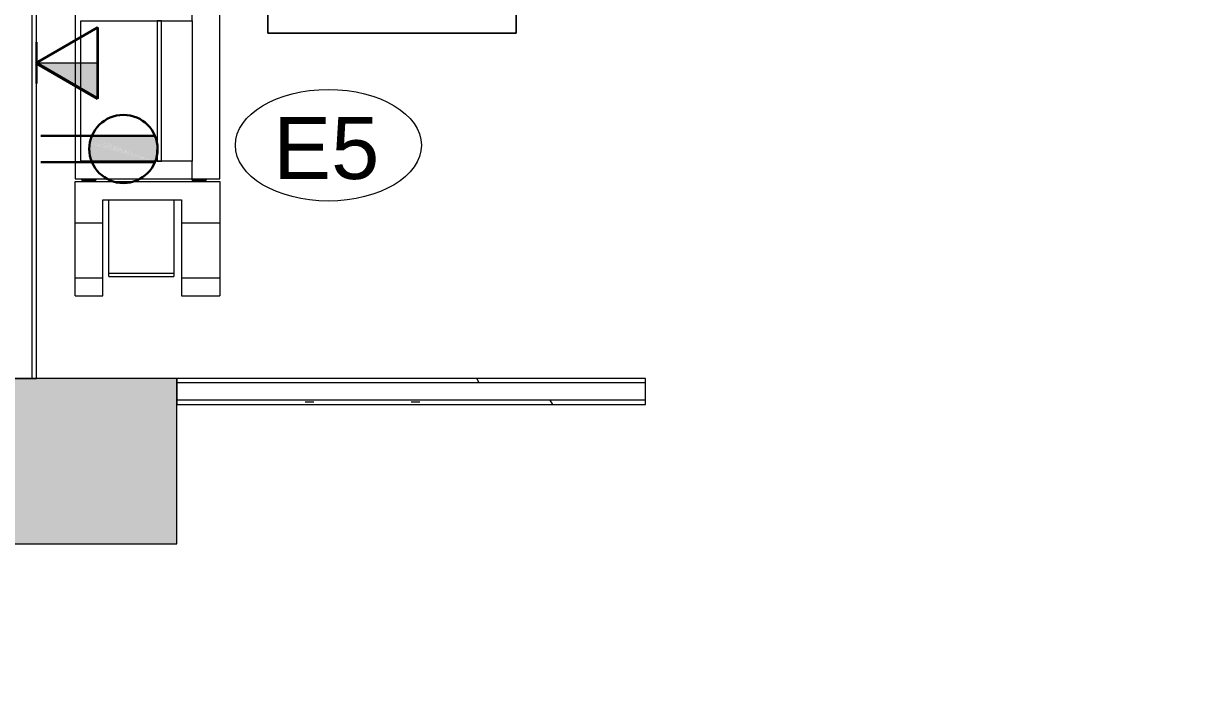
# Model space of a CAD drawing. Header units: inches. Extents: x -2349 to 1043, y -456 to 2193.
# Drawn here: x 473.7 to 644.2, y 1071 to 1168.6 of the extents above; entities that cross this region are included whole.
import ezdxf

# ---------------------------------------------------------------- set-up
doc = ezdxf.new("R2010")
doc.units = ezdxf.units.IN
doc.header["$MEASUREMENT"] = 0
for name, color, linetype, lineweight in [('5033_00_7th-9th Floors_Updated_dwg', 8, 'Continuous', 9), ('A-ANNO-NOTE', 131, 'Continuous', 30), ('A-AREA-IDEN', 2, 'Continuous', 9), ('A-COLS', 52, 'Continuous', 13), ('A-WALL', 113, 'Continuous', 13), ('A-WALL-PATT', 111, 'Continuous', 13), ('COLUMN', 7, 'Continuous', 9), ('I-WALL', 2, 'Continuous', 13), ('Q-SPCQ', 91, 'Continuous', 9), ('Q-SPCQ-IDEN', 132, 'Continuous', 9)]:
    doc.layers.add(name, color=color, linetype=linetype, lineweight=lineweight)
doc.styles.add('Arial', font='arial.ttf', dxfattribs={"height": 9})
pattern_1 = [(0, (0, 0), (30.72, 7.68), [1.267, -21.773, 1.267, -21.773, -122.88]), (0, (0, 0), (30.72, 7.68), [-46.08, 1.267, -44.813, 1.267, -21.773, -53.76]), (0, (0, 0), (30.72, 7.68), [-115.2, 1.267, -14.093, 1.267, -37.133]), (120, (11.52, 3.84), (-22.011075, 22.7643), [1.267, -21.773, 1.267, -21.773, -122.88]), (120, (11.52, 3.84), (-22.011075, 22.7643), [-46.08, 1.267, -44.813, 1.267, -21.773, -53.76]), (120, (11.52, 3.84), (-22.011075, 22.7643), [-115.2, 1.267, -14.093, 1.267, -37.133]), (240, (15.36, 19.2), (-8.708925, -30.4443), [1.267, -21.773, 1.267, -21.773, -122.88]), (240, (15.36, 19.2), (-8.708925, -30.4443), [-46.08, 1.267, -44.813, 1.267, -21.773, -53.76]), (240, (15.36, 19.2), (-8.708925, -30.4443), [-115.2, 1.267, -14.093, 1.267, -37.133])]

# ---------------------------------------------------------------- blocks, each defined once
blk = doc.blocks.new('5033_00_7th-9th Floors_Updated_dwg-8585573-7TH FLOOR POWER _ SIGNAL')
at = {"layer": 'COLUMN'}
blk.add_line((495.95, 937), (475.58, 937), dxfattribs=at)
blk.add_line((495.95, 937), (475.58, 937), dxfattribs=at)
blk = doc.blocks.new('Columns 1 - Columns 1-7118049-7TH FLOOR POWER _ SIGNAL')
at = {"layer": 'A-COLS', "lineweight": 9}
h = blk.add_hatch(color=7, dxfattribs=at)
h.paths.add_polyline_path([(862, -405.11), (861.98, -372.97), (801.98, -351.58), (801.98, -383.71), (861.95, -405.09)], flags=0)
h.paths.add_polyline_path([(994.48, -377), (1004.95, -376.98), (1004.95, -365), (986.95, -365), (986.95, -377), (993.97, -377)], flags=0)
h.paths.add_polyline_path([(514, -281.76), (514, -249.63), (453.98, -228.24), (453.98, -260.37), (513.95, -281.74)], flags=0)
h.paths.add_polyline_path([(166, -158.41), (166, -126.28), (105.98, -104.89), (105.98, -137.02), (165.95, -158.39)], flags=0)
h.paths.add_polyline_path([(-182, -35.06), (-182, -2.93), (-242.02, 18.46), (-242.02, -13.67), (-182.05, -35.04)], flags=0)
h.paths.add_polyline_path([(-1982.09, 88.27), (-1922.03, 109.69), (-1922.03, 140.32), (-1982.09, 118.92), (-1982.06, 97), (-1976.88, 98.83), (-1974.21, 91.29), (-1982.09, 88.5), (-1982.09, 88.41)], flags=0)
h.paths.add_polyline_path([(-530, 88.28), (-530, 120.42), (-590.02, 141.81), (-590.02, 109.68), (-530.05, 88.3)], flags=0)
h.paths.add_polyline_path([(843.95, 109), (843.91, 133), (819.95, 133), (819.95, 109), (840.1, 109)], flags=0)
h.paths.add_polyline_path([(1000.37, 115), (1004.95, 115.02), (1004.95, 127), (986.95, 127), (986.95, 115), (998.45, 115)], flags=0)
h.paths.add_polyline_path([(-1634.06, 211.7), (-1574.03, 233.05), (-1574.03, 264.36), (-1634.06, 242.96), (-1634.06, 211.72)], flags=0)
h.paths.add_polyline_path([(-878.47, 211.8), (-878.47, 243.93), (-938.5, 265.32), (-938.5, 233.19), (-878.52, 211.82)], flags=0)
h.paths.add_polyline_path([(495.95, 232), (495.95, 256), (472.03, 256), (472.03, 232), (492.75, 232)], flags=0)
h.paths.add_polyline_path([(-1286.05, 334.98), (-1268.05, 341.39), (-1268.05, 345.6), (-1256.05, 349.87), (-1244.05, 345.6), (-1244.05, 341.38), (-1226.05, 335.02), (-1226.06, 367), (-1256.05, 377.69), (-1286.05, 367), (-1286.05, 334.99)], flags=0)
h.paths.add_polyline_path([(-2021.16, 351.64), (-2013.01, 374.21), (-2035.58, 382.36), (-2043.73, 359.79), (-2041.62, 359.02)], flags=0)
h.paths.add_polyline_path([(-207.74, 478), (-200.03, 478), (-200.03, 502), (-219.79, 502), (-224.03, 490.27), (-224.03, 478), (-208.32, 478)], flags=0)
h.paths.add_polyline_path([(-224.03, 501.32), (-223.78, 502), (-224.03, 502)], flags=0)
h.paths.add_polyline_path([(-549.3, 601), (-548.03, 601), (-548.03, 625), (-569.15, 625), (-572.03, 617.05), (-572.03, 601), (-556.09, 601)], flags=0)
h.paths.add_polyline_path([(496.2, 601), (496.2, 625), (472.2, 625), (472.2, 601), (492.75, 601)], flags=0)
h.paths.add_polyline_path([(831.97, 601.06), (843.95, 601.08), (843.91, 625.06), (819.95, 625.06), (819.95, 601.06), (831.95, 601.06)], flags=0)
h.paths.add_polyline_path([(999.15, 607.06), (1004.95, 607.08), (1004.95, 619.06), (986.95, 619.06), (986.95, 607.06), (998.45, 607.06)], flags=0)
h.paths.add_polyline_path([(-1887.92, 720.64), (-1879.77, 743.21), (-1902.34, 751.36), (-1910.49, 728.79), (-1899.81, 724.93)], flags=0)
h.paths.add_polyline_path([(-910.74, 724), (-896.03, 724), (-896.03, 748), (-920.67, 748), (-920.67, 724), (-911.68, 724)], flags=0)
h.paths.add_polyline_path([(-1616.03, 724), (-1592.03, 724), (-1592.03, 748), (-1616.03, 748), (-1616.03, 731.5)], flags=0)
h.paths.add_polyline_path([(-1843.5, 843.64), (-1835.35, 866.21), (-1857.93, 874.36), (-1866.08, 851.79), (-1845.61, 844.39)], flags=0)
h.paths.add_polyline_path([(492.75, 847), (496.2, 847), (496.2, 871), (472.2, 871), (472.2, 847), (479.89, 847)], flags=0)
h.paths.add_polyline_path([(-1574.05, 847), (-1574.06, 871), (-1616.19, 871), (-1616.19, 847), (-1576.33, 847)], flags=0)
h.paths.add_polyline_path([(-1268.03, 847.03), (-1243.86, 847.03), (-1243.86, 871), (-1268.03, 871), (-1268.03, 863.81)], flags=0)
h.paths.add_polyline_path([(843.95, 1093), (843.91, 1117), (819.95, 1117), (819.95, 1093), (840.1, 1093)], flags=0)
h.paths.add_polyline_path([(482.08, 1093), (495.95, 1093), (495.95, 1117), (471.83, 1117), (471.83, 1093), (481.27, 1093)], flags=0)
h.paths.add_polyline_path([(-1259.55, 1093.21), (-1244.3, 1093.21), (-1244.3, 1117.25), (-1268.29, 1117.25), (-1268.29, 1093.21), (-1268.07, 1093.21)], flags=0)
h.paths.add_polyline_path([(-1607.55, 1093.21), (-1592.35, 1093.21), (-1592.35, 1117.25), (-1616.3, 1117.25), (-1616.3, 1093.21), (-1616.07, 1093.21)], flags=0)
h.paths.add_polyline_path([(993.95, 1099), (1004.95, 1099.02), (1004.95, 1111), (986.95, 1111), (986.95, 1099), (993.94, 1099)], flags=0)
h.paths.add_polyline_path([(-1594.42, 1339.25), (-1592.3, 1339.25), (-1592.3, 1363.25), (-1616.3, 1363.25), (-1616.3, 1339.25), (-1600.55, 1339.25)], flags=0)
h.paths.add_polyline_path([(-1268.3, 1339.25), (-1244.3, 1339.25), (-1244.3, 1363.25), (-1268.3, 1363.25), (-1268.3, 1343.02)], flags=0)
h.paths.add_polyline_path([(471.95, 1462.86), (495.95, 1462.86), (495.95, 1486.86), (471.95, 1486.86)], flags=0)
h.paths.add_polyline_path([(801.95, 1567), (861.95, 1588.4), (861.95, 1619.14), (850.07, 1619.14), (850, 1619.04), (849.95, 1619.16), (849.95, 1622.86), (801.95, 1605.75), (801.95, 1567.02)], flags=0)
h.paths.add_polyline_path([(-1592.05, 1585.02), (-1592.05, 1609.02), (-1616.05, 1609.02), (-1616.05, 1585.02)], flags=0)
h.paths.add_polyline_path([(-1244.3, 1585.27), (-1244.3, 1609.27), (-1268.3, 1609.27), (-1268.3, 1585.27)], flags=0)
h.paths.add_polyline_path([(-1678.05, 1731.02), (-1654.55, 1731.02), (-1654.55, 1776.02), (-1678.05, 1776.02), (-1678.05, 1772.52), (-1658.05, 1772.52), (-1658.05, 1734.52), (-1678.05, 1734.52)], flags=0)
h.paths.add_polyline_path([(-921.05, 1827.02), (-895.05, 1827.02), (-895.05, 1853.02), (-921.05, 1853.02), (-921.05, 1827.76)], flags=0)
h.paths.add_polyline_path([(496.95, 1827.02), (496.95, 1853.02), (470.95, 1853.02), (470.95, 1827.02), (492.75, 1827.02)], flags=0)
h.paths.add_polyline_path([(148.95, 1827.02), (148.95, 1853.02), (122.95, 1853.02), (122.95, 1827.02), (145.4, 1827.02)], flags=0)
h.paths.add_polyline_path([(-559.8, 1827.02), (-547.04, 1827.02), (-547.04, 1853.02), (-573.04, 1853.02), (-573.04, 1827.02), (-560.05, 1827.02)], flags=0)
h.paths.add_polyline_path([(-214.73, 1827.04), (-199.03, 1827.04), (-199.03, 1853.03), (-225.05, 1853.03), (-225.05, 1827.04), (-214.81, 1827.04)], flags=0)
h.paths.add_polyline_path([(-1604.86, 1828.27), (-1592.3, 1828.27), (-1592.3, 1852.27), (-1600.05, 1852.27), (-1600.05, 2104.82), (-1574.05, 2104.82), (-1574.05, 2138.82), (-1608.05, 2138.82), (-1608.05, 1852.27), (-1616.3, 1852.27), (-1616.3, 1828.27), (-1605.11, 1828.27)], flags=0)
h.paths.add_polyline_path([(-1246.45, 1828.27), (-1244.3, 1828.27), (-1244.3, 1852.27), (-1268.3, 1852.27), (-1268.3, 1828.27), (-1252.55, 1828.27)], flags=0)
h.paths.add_polyline_path([(-1629.95, 1836.02), (-1620.8, 1836.02), (-1620.8, 1844.02), (-1678.05, 1844.02), (-1678.05, 1836.02)], flags=0)
h.paths.add_polyline_path([(861.95, 2100.07), (861.95, 2138.82), (801.95, 2138.82), (801.95, 2110.02), (831.95, 2110.02), (831.95, 2100.07), (853.95, 2100.07)], flags=0)
h.paths.add_polyline_path([(-878.05, 2104.79), (-878.05, 2138.82), (-938.13, 2138.82), (-938.13, 2104.79)], flags=0)
h.paths.add_polyline_path([(-1225.94, 2104.81), (-1225.94, 2138.82), (-1286.03, 2138.82), (-1286.03, 2104.81)], flags=0)
h.paths.add_polyline_path([(165.96, 2104.82), (165.96, 2138.82), (105.95, 2138.82), (105.95, 2104.82)], flags=0)
h.paths.add_polyline_path([(454.05, 2104.82), (513.95, 2104.82), (513.95, 2138.82), (454.05, 2138.82)], flags=0)
h.paths.add_polyline_path([(-590.05, 2104.82), (-530.05, 2104.82), (-530.05, 2138.82), (-590.05, 2138.82)], flags=0)
h.paths.add_polyline_path([(-181.82, 2104.82), (-181.82, 2138.82), (-242.05, 2138.82), (-242.05, 2104.82), (-189.08, 2104.82)], flags=0)
at = {"layer": 'A-COLS', "color": 8, "lineweight": 20}
for p, q in [((495.95, 1117), (471.83, 1117)), ((495.95, 1093), (495.95, 1117)), ((471.83, 1093), (495.95, 1093))]:
    blk.add_line(p, q, dxfattribs=at)
blk = doc.blocks.new('A-Copier-Floor - A-Copier-Floor-4036613-7TH FLOOR POWER _ SIGNAL')
at = {"layer": 'Q-SPCQ'}
for p, q in [((-30.09, 11.47), (-27.49, 11.47)), ((-30.09, 11.47), (-30.09, 7.47)), ((-27.49, 11.47), (-19.49, 11.47)), ((-27.49, 11.47), (-27.49, 7.47)), ((-19.49, 11.47), (-13.49, 11.47)), ((-19.49, 11.47), (-19.49, 7.47)), ((-13.49, 11.47), (-13.49, -9.53)), ((-13.29, 10.49), (-13.29, 8.47)), ((-13.29, 10.49), (-13.1, 10.49)), ((12.91, 11.47), (-13.09, 11.47)), ((-13.09, 11.47), (-13.09, -5.51)), ((-10.52, -5.51), (-10.52, 10.67)), ((-10.52, 10.67), (9.82, 10.67)), ((9.82, 10.67), (9.82, -5.51)), ((12.91, -5.51), (12.91, 11.47)), ((-30.09, 7.47), (-27.49, 7.47)), ((-27.49, 7.47), (-19.49, 7.47)), ((-19.49, 7.47), (-16.13, 7.47)), ((-16.13, 7.47), (-16.13, -3.97)), ((-13.1, 8.47), (-13.29, 8.47)), ((-27.26, 6.6), (-26.84, 6.6)), ((-27.26, 6.6), (-27.26, -2.84)), ((-26.84, 6.6), (-16.13, 6.6)), ((-26.84, -2.84), (-26.84, 6.6)), ((9.82, -0.4), (-10.52, -0.4)), ((-10.52, -0.4), (-10.52, -1.03)), ((-10.52, -1.03), (9.82, -1.03)), ((9.82, -1.03), (9.82, -0.4)), ((-26.84, -2.84), (-27.26, -2.84)), ((-16.13, -2.84), (-26.84, -2.84)), ((-27.49, -3.97), (-30.09, -3.97)), ((-30.09, -3.97), (-30.09, -9.53)), ((-19.49, -3.97), (-27.49, -3.97)), ((-27.49, -3.97), (-27.49, -9.53)), ((-16.13, -3.97), (-19.49, -3.97)), ((-19.49, -3.97), (-19.49, -9.53)), ((-13.29, -5.51), (-13.29, -7.53)), ((-13.29, -5.51), (-13.1, -5.51)), ((-13.09, -5.51), (-10.52, -5.51)), ((-13.09, -5.51), (-13.09, -9.53)), ((9.82, -5.51), (-10.52, -5.51)), ((9.82, -5.51), (12.91, -5.51)), ((12.91, -9.53), (12.91, -5.51)), ((-13.1, -7.53), (-13.29, -7.53)), ((-27.49, -9.53), (-30.09, -9.53)), ((-19.49, -9.53), (-27.49, -9.53)), ((-13.49, -9.53), (-19.49, -9.53)), ((-13.09, -9.53), (12.91, -9.53))]:
    blk.add_line(p, q, dxfattribs=at)
blk = doc.blocks.new('Room Tag - Room Name and Number-3379422-7TH FLOOR POWER _ SIGNAL')
at = {"layer": 'A-AREA-IDEN'}
for p, q in [((-0.1881, -0.1636), (-0.1881, -0.0018)), ((-0.1881, -0.0018), (0.1869, -0.0018)), ((0.1869, -0.0018), (-0.1881, -0.0018)), ((-0.1881, -0.0018), (-0.1881, -0.1636)), ((0.1869, -0.0018), (0.1869, -0.1636)), ((0.1869, -0.1636), (0.1869, -0.0018)), ((0.1869, -0.1636), (-0.1881, -0.1636)), ((-0.1881, -0.1636), (0.1869, -0.1636))]:
    blk.add_line(p, q, dxfattribs=at)
blk = doc.blocks.new('Appliance_Specialty Equipment Tag - Standard-3515593-7TH FLOOR POWER _ SIGNAL')
at = {"layer": 'Q-SPCQ-IDEN'}
blk.add_ellipse((-0.0499, 0.0037), major_axis=(-0.1406, 0), ratio=0.600473, dxfattribs=at)

msp = doc.modelspace()

# ---------------------------------------------------------------- hatches: boundary and pattern name
at = {"layer": 'A-ANNO-NOTE', "lineweight": 9}
for points in [[(484.44, 1157.64), (484.44, 1162.79), (475.51, 1162.79), (479.89, 1160.27)], [(492.7, 1148.42), (483.26, 1150.73), (483.25, 1150.64)], [(492.7, 1148.42), (483.27, 1150.83), (483.26, 1150.73)], [(492.7, 1148.42), (483.28, 1150.93), (483.27, 1150.83)], [(492.7, 1148.42), (483.29, 1151.03), (483.28, 1150.93)], [(492.7, 1148.42), (483.31, 1151.12), (483.29, 1151.03), (483.55, 1150.96)], [(492.7, 1148.42), (483.32, 1151.22), (483.31, 1151.12), (483.9, 1150.96)], [(492.7, 1148.42), (483.34, 1151.32), (483.32, 1151.22), (484.22, 1150.96)], [(492.7, 1148.42), (483.36, 1151.41), (483.34, 1151.32), (484.52, 1150.96)], [(492.7, 1148.42), (483.39, 1151.51), (483.36, 1151.41), (484.8, 1150.96)], [(492.7, 1148.42), (483.41, 1151.61), (483.39, 1151.51), (485.06, 1150.96)], [(492.7, 1148.42), (483.44, 1151.7), (483.41, 1151.61), (485.31, 1150.96)], [(492.7, 1148.42), (483.46, 1151.79), (483.44, 1151.7), (485.54, 1150.96)], [(492.7, 1148.42), (483.49, 1151.89), (483.46, 1151.79), (485.77, 1150.96)], [(492.7, 1148.42), (483.52, 1151.98), (483.49, 1151.89), (485.97, 1150.96)], [(492.7, 1148.42), (483.56, 1152.07), (483.52, 1151.98), (486.17, 1150.96)], [(492.7, 1148.42), (483.59, 1152.17), (483.56, 1152.07), (486.36, 1150.96)], [(492.7, 1148.42), (483.63, 1152.26), (483.59, 1152.17), (486.54, 1150.96)], [(492.7, 1148.42), (492.72, 1152.26), (483.63, 1152.26), (486.71, 1150.96)], [(492.7, 1148.42), (492.93, 1151.7), (492.72, 1152.26), (492.71, 1150.96)], [(492.7, 1148.42), (492.92, 1148.98), (492.93, 1151.7), (492.75, 1149.14)], [(492.92, 1148.98), (492.99, 1151.51), (492.93, 1151.7), (492.93, 1150.96)], [(492.92, 1148.98), (493.05, 1149.45), (492.97, 1150.96)], [(493.05, 1149.45), (493.14, 1150.24), (492.99, 1151.51), (493, 1150.96)], [(493.14, 1150.24), (493.14, 1150.44), (493.05, 1150.96)], [(492.7, 1148.42), (483.25, 1150.64), (483.25, 1150.54)], [(492.7, 1148.42), (483.25, 1150.54), (483.25, 1150.44)], [(492.7, 1148.42), (483.25, 1150.44), (483.25, 1150.34)], [(492.7, 1148.42), (483.25, 1150.34), (483.25, 1150.24)], [(492.7, 1148.42), (483.25, 1150.24), (483.25, 1150.14)], [(492.7, 1148.42), (483.25, 1150.14), (483.25, 1150.05)], [(492.7, 1148.42), (483.25, 1150.05), (483.26, 1149.95)], [(492.7, 1148.42), (483.26, 1149.95), (483.27, 1149.85)], [(492.7, 1148.42), (483.27, 1149.85), (483.28, 1149.75)], [(492.7, 1148.42), (483.28, 1149.75), (483.29, 1149.65)], [(492.7, 1148.42), (483.29, 1149.65), (483.31, 1149.56)], [(492.7, 1148.42), (483.31, 1149.56), (483.32, 1149.46)], [(492.7, 1148.42), (483.32, 1149.46), (483.34, 1149.36)], [(492.7, 1148.42), (483.34, 1149.36), (483.36, 1149.27)], [(492.7, 1148.42), (483.36, 1149.27), (483.39, 1149.17)], [(492.7, 1148.42), (483.39, 1149.17), (483.41, 1149.08)], [(492.7, 1148.42), (483.41, 1149.08), (483.44, 1148.98)], [(492.7, 1148.42), (483.44, 1148.98), (483.46, 1148.89)], [(492.7, 1148.42), (483.46, 1148.89), (483.49, 1148.79)], [(492.7, 1148.42), (483.49, 1148.79), (483.52, 1148.7)], [(492.7, 1148.42), (483.52, 1148.7), (483.56, 1148.61)], [(492.7, 1148.42), (483.56, 1148.61), (483.59, 1148.52)], [(492.7, 1148.42), (483.59, 1148.52), (483.63, 1148.42)]]:
    msp.add_hatch(color=256, dxfattribs=at).paths.add_polyline_path(points, flags=0)
at = {"layer": 'A-WALL-PATT', "lineweight": 9}
h = msp.add_hatch(dxfattribs=at)
h.set_pattern_fill('FP_1', color=256, style=0, pattern_type=2)
h.set_pattern_definition(pattern_1)
h.paths.add_polyline_path([(475.58, 1117), (475.58, 1288.71), (474.95, 1288.71), (474.95, 1117)], flags=0)
h = msp.add_hatch(dxfattribs=at)
h.set_pattern_fill('FP_1', color=256, style=0, pattern_type=2)
h.set_pattern_definition(pattern_1)
h.paths.add_polyline_path([(560.17, 1116.37), (563.92, 1116.37), (563.92, 1117), (495.95, 1117), (495.95, 1116.37), (531.35, 1116.37)], flags=0)
h = msp.add_hatch(dxfattribs=at)
h.set_pattern_fill('FP_1', color=256, style=0, pattern_type=2)
h.set_pattern_definition(pattern_1)
h.paths.add_polyline_path([(563.3, 1113.25), (563.92, 1113.25), (563.92, 1113.87), (495.95, 1113.87), (495.95, 1113.25), (560.8, 1113.25)], flags=0)

# ---------------------------------------------------------------- linework, layer by layer
at = {"layer": 'A-ANNO-NOTE'}
for p, q in [((475.51, 1162.79), (484.44, 1167.95)), ((475.58, 1162.83), (484.51, 1167.99)), ((484.44, 1167.95), (484.44, 1157.64)), ((484.51, 1167.99), (484.51, 1157.68)), ((475.58, 1159.83), (475.58, 1165.83)), ((475.51, 1162.79), (484.44, 1157.64)), ((475.58, 1162.83), (484.51, 1157.68)), ((476.23, 1152.26), (492.76, 1152.26)), ((476.23, 1152.26), (492.76, 1152.26)), ((476.23, 1148.42), (492.76, 1148.42))]:
    msp.add_line(p, q, dxfattribs=at)
at = {"layer": 'A-ANNO-NOTE', "lineweight": 9}
for p, q in [((475.51, 1162.79), (484.44, 1157.64)), ((484.44, 1162.79), (475.51, 1162.79)), ((484.44, 1157.64), (484.44, 1162.79)), ((492.72, 1152.26), (483.63, 1152.26)), ((483.63, 1148.42), (492.7, 1148.42))]:
    msp.add_line(p, q, dxfattribs=at)
at = {"layer": 'A-ANNO-NOTE'}
msp.add_circle((488.2, 1150.34), 4.95, dxfattribs=at)
at = {"layer": 'A-ANNO-NOTE', "lineweight": 9}
for centre, radius, start, end in [((488.2, 1150.34), 4.95, 157.2244, 202.7756), ((488.64, 1150.36), 4.5, 334.5156, 24.9234)]:
    msp.add_arc(centre, radius, start, end, dxfattribs=at)
at = {"layer": 'A-WALL'}
for p, q in [((474.95, 1117), (474.95, 1288.71)), ((563.92, 1116.37), (495.95, 1116.37)), ((563.92, 1113.87), (495.95, 1113.87))]:
    msp.add_line(p, q, dxfattribs=at)
at = {"layer": 'I-WALL'}
for p, q in [((475.58, 1117), (475.58, 1288.71)), ((471.83, 1117), (475.58, 1117)), ((563.92, 1117), (495.95, 1117)), ((495.95, 1117), (495.95, 1113.25)), ((563.92, 1113.25), (563.92, 1117)), ((495.95, 1113.25), (563.92, 1113.25))]:
    msp.add_line(p, q, dxfattribs=at)

# ---------------------------------------------------------------- block references
at = {"layer": '5033_00_7th-9th Floors_Updated_dwg', "color": 7}
msp.add_blockref('5033_00_7th-9th Floors_Updated_dwg-8585573-7TH FLOOR POWER _ SIGNAL', (0, 180.02), dxfattribs=at)
at = {"layer": 'A-AREA-IDEN', "xscale": 95.99999999999994, "yscale": 95.99999999999994, "zscale": 95.99999999999994}
msp.add_blockref('Room Tag - Room Name and Number-3379422-7TH FLOOR POWER _ SIGNAL', (527.22, 1182.87), dxfattribs=at)
at = {"layer": 'A-COLS', "lineweight": 9}
msp.add_blockref('Columns 1 - Columns 1-7118049-7TH FLOOR POWER _ SIGNAL', (0, 0), dxfattribs=at)
at = {"layer": 'Q-SPCQ', "rotation": 89.99999999999974}
msp.add_blockref('A-Copier-Floor - A-Copier-Floor-4036613-7TH FLOOR POWER _ SIGNAL', (492.68, 1159.11), dxfattribs=at)
at = {"layer": 'Q-SPCQ-IDEN', "xscale": 95.99999999999994, "yscale": 95.99999999999994, "zscale": 95.99999999999994}
msp.add_blockref('Appliance_Specialty Equipment Tag - Standard-3515593-7TH FLOOR POWER _ SIGNAL', (522.73, 1150.53), dxfattribs=at)

# ---------------------------------------------------------------- texts
at = {"layer": 'Q-SPCQ-IDEN', "insert": (509.95, 1154.98), "char_height": 9, "width": 18.786, "attachment_point": 1, "style": 'Arial'}
msp.add_mtext('E5', dxfattribs=at)

doc.saveas('drawing.dxf')
